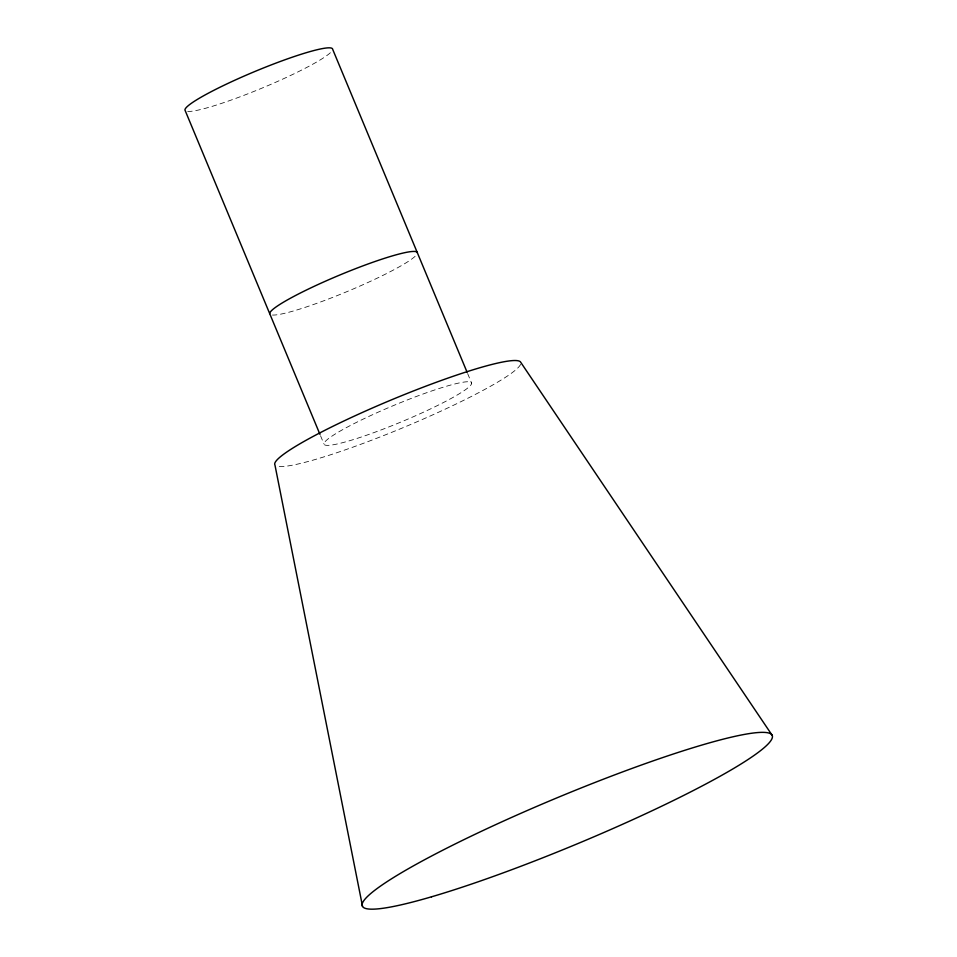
<?xml version="1.0" encoding="UTF-8"?>
<svg xmlns="http://www.w3.org/2000/svg" width="957" height="957" viewBox="0 0 957 957"><rect width="100%" height="100%" fill="white"/><g stroke="black" fill="none" stroke-linecap="round" stroke-linejoin="round"><path stroke-width="0.72" stroke-dasharray="4.79 3.59" d="M467.638 373.553L471.634 383.159A79.909 9.044 -22.6 0 1 361.65 436.906A79.909 9.044 -22.6 0 1 360.095 420.602A79.909 9.044 -22.6 0 1 471.634 383.159M320.523 435.722L323.945 443.952M415.111 256.32A79.909 9.044 -22.6 0 1 344.448 292.663A79.909 9.044 -22.6 0 1 272.458 315.044M520.584 364.33A133.179 15.073 -22.6 0 1 407.024 426.032A133.179 15.073 -22.6 0 1 277.65 466.358M330.368 52.731A79.909 9.044 -22.6 0 1 259.694 89.073A79.909 9.044 -22.6 0 1 187.704 111.443"/><path stroke-width="1.44" d="M772.048 735.12L520.644 362.177A133.179 15.073 -22.6 0 0 390.181 400.397A133.179 15.073 -22.6 0 0 274.934 464.935L362.536 906.387M467.076 372.189L332.641 49.25A79.909 9.044 -22.6 0 0 257.9 70.232A79.909 9.044 -22.6 0 0 184.952 110.043L319.949 434.346M269.707 313.645A79.909 9.044 -22.6 0 1 342.654 273.834A79.909 9.044 -22.6 0 1 417.396 252.851M431.487 896.817A221.964 25.121 -22.6 0 0 768.351 743.721A221.964 25.121 -22.6 0 0 502.042 821.74A221.964 25.121 -22.6 0 0 431.487 896.817"/></g></svg>
